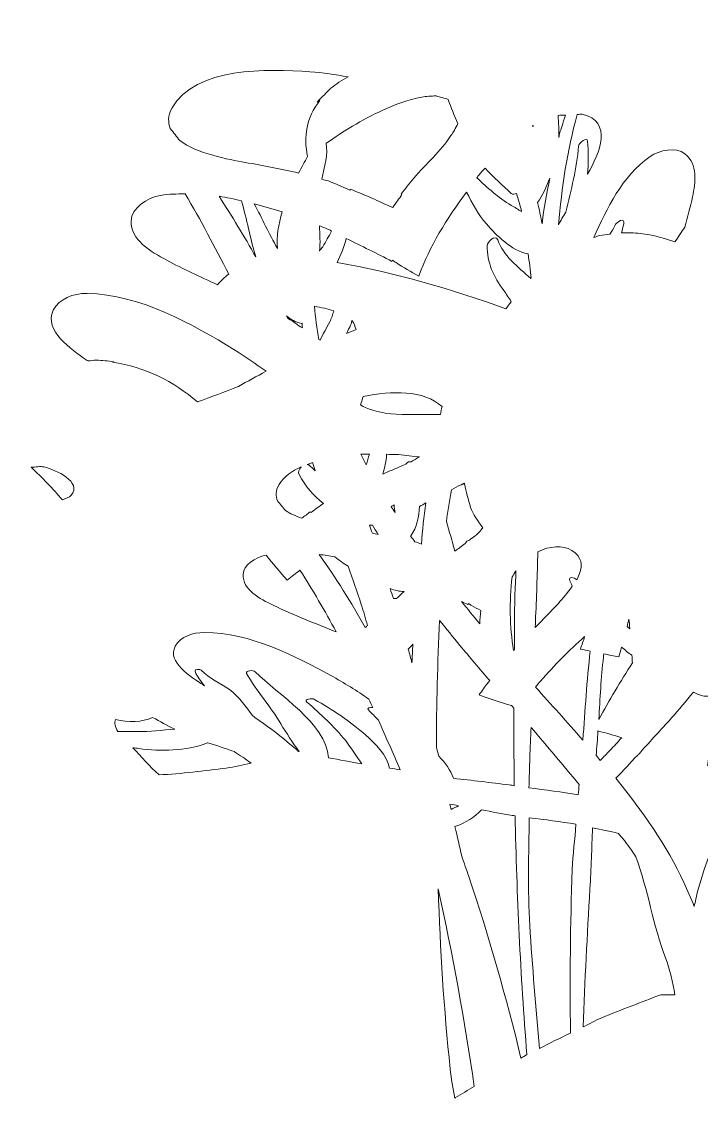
# Model space of a CAD drawing. Extents: x -2 to 9008, y -1000 to 0.
# Drawn here: x 1745.66 to 1768.71, y -716.42 to -679.17 of the extents above; entities that cross this region are included whole.
import ezdxf

# ---------------------------------------------------------------- set-up
doc = ezdxf.new("R2010")
doc.units = 0
doc.header["$MEASUREMENT"] = 0
doc.layers.add('Layer 1', color=7, linetype='Continuous')

# ---------------------------------------------------------------- blocks, each defined once
blk = doc.blocks.new('block 7')
at = {"layer": 'Layer 1', "lineweight": 0}
for points, knots in [([(1144.958, 0), (1144.958, 0), (1144.958, -387.67), (1144.958, -387.67), (1144.958, -387.67), (1144.958, -389.9), (1144.958, -389.9), (1144.958, -389.9), (1144.958, -402.58), (1144.958, -402.58), (1144.958, -402.58), (1144.958, -409.55), (1144.958, -409.55), (1144.958, -409.55), (1144.958, -416.56), (1144.958, -416.56), (1144.958, -416.56), (1144.958, -422.52), (1144.958, -422.52), (1144.958, -422.52), (1144.958, -455.49), (1144.958, -455.49), (1144.958, -455.49), (1144.958, -470.32), (1144.958, -470.32), (1144.958, -470.32), (1144.958, -475.2), (1144.958, -475.2), (1144.678, -475.57), (1144.208, -475.88), (1143.438, -475.88), (1142.388, -475.88), (1143.608, -476.45), (1144.958, -476.67), (1144.958, -476.67), (1144.958, -485.16), (1144.958, -485.16), (1144.958, -485.16), (1144.958, -492.24), (1144.958, -492.24), (1144.958, -492.24), (1144.958, -500.31), (1144.958, -500.31), (1144.958, -500.31), (1144.958, -518.7), (1144.958, -518.7), (1144.958, -518.7), (1144.958, -531.82), (1144.958, -531.82), (1144.958, -531.82), (1144.958, -558.91), (1144.958, -558.91), (1144.958, -558.91), (1144.958, -597.92), (1144.958, -597.92), (1144.958, -597.92), (1144.958, -624.27), (1144.958, -624.27), (1144.958, -624.27), (1144.958, -625.85), (1144.958, -625.85), (1144.958, -625.85), (1144.958, -634.75), (1144.958, -634.75), (1144.958, -634.75), (1144.958, -703.41), (1144.958, -703.41), (1144.958, -703.41), (1144.958, -1000), (1144.958, -1000), (1144.958, -1000), (2144.958, -1000), (2144.958, -1000), (2144.958, -1000), (2144.958, -576.68), (2144.958, -576.68), (2144.958, -576.68), (2144.958, 0), (2144.958, 0), (2144.958, 0), (1144.958, 0), (1144.958, 0)], [0, 0, 0, 0, 1, 1, 1, 2, 2, 2, 3, 3, 3, 4, 4, 4, 5, 5, 5, 6, 6, 6, 7, 7, 7, 8, 8, 8, 9, 9, 9, 10, 10, 10, 11, 11, 11, 12, 12, 12, 13, 13, 13, 14, 14, 14, 15, 15, 15, 16, 16, 16, 17, 17, 17, 18, 18, 18, 19, 19, 19, 20, 20, 20, 21, 21, 21, 22, 22, 22, 23, 23, 23, 24, 24, 24, 25, 25, 25, 26, 26, 26, 27, 27, 27, 27]), ([(1756.148, -681.42), (1756.058, -681.49), (1755.998, -681.57), (1755.928, -681.64), (1755.848, -681.73), (1755.748, -681.8), (1755.678, -681.89), (1755.708, -681.87), (1755.748, -681.86), (1755.768, -681.84), (1755.318, -682.42), (1755.208, -683.07), (1755.358, -683.74), (1755.258, -683.92), (1755.158, -684.1), (1755.048, -684.3), (1754.458, -684.16), (1753.868, -684.05), (1753.238, -683.94), (1752.678, -683.84), (1751.598, -683.64), (1751.018, -683.2), (1750.908, -683.06), (1750.808, -682.93), (1750.698, -682.79), (1750.618, -682.59), (1750.608, -682.36), (1750.758, -682.09), (1751.538, -680.69), (1754.008, -680.76), (1755.438, -680.86), (1755.878, -680.89), (1756.298, -680.97), (1756.728, -681.03), (1756.518, -681.15), (1756.308, -681.28), (1756.148, -681.42)], [0, 0, 0, 0, 1, 1, 1, 2, 2, 2, 3, 3, 3, 4, 4, 4, 5, 5, 5, 6, 6, 6, 7, 7, 7, 8, 8, 8, 9, 9, 9, 10, 10, 10, 11, 11, 11, 12, 12, 12, 12]), ([(1760.218, -683.03), (1759.878, -683.56), (1759.378, -683.99), (1758.958, -684.47), (1758.808, -684.65), (1758.668, -684.83), (1758.528, -685.02), (1758.538, -685.02), (1758.548, -685.03), (1758.558, -685.03), (1758.458, -685.17), (1758.348, -685.32), (1758.248, -685.47), (1757.768, -685.26), (1757.298, -685.04), (1756.818, -684.85), (1756.808, -684.86), (1756.798, -684.87), (1756.788, -684.88), (1756.548, -684.78), (1756.318, -684.66), (1756.068, -684.57), (1755.988, -684.55), (1755.918, -684.54), (1755.838, -684.51), (1755.938, -684.09), (1756.048, -683.65), (1755.988, -683.29), (1756.278, -683.08), (1756.588, -682.89), (1756.878, -682.71), (1757.208, -682.51), (1757.548, -682.33), (1757.908, -682.17), (1758.328, -681.97), (1758.768, -681.81), (1759.228, -681.72), (1759.378, -681.69), (1759.548, -681.69), (1759.718, -681.68), (1759.848, -681.73), (1759.998, -681.75), (1760.128, -681.8), (1760.218, -682.08), (1760.338, -682.35), (1760.458, -682.62), (1760.378, -682.77), (1760.298, -682.93), (1760.218, -683.03)], [0, 0, 0, 0, 1, 1, 1, 2, 2, 2, 3, 3, 3, 4, 4, 4, 5, 5, 5, 6, 6, 6, 7, 7, 7, 8, 8, 8, 9, 9, 9, 10, 10, 10, 11, 11, 11, 12, 12, 12, 13, 13, 13, 14, 14, 14, 15, 15, 15, 16, 16, 16, 16]), ([(1763.918, -682.92), (1763.898, -682.98), (1763.898, -683.03), (1763.878, -683.09), (1763.898, -682.84), (1763.868, -682.59), (1763.858, -682.35), (1763.938, -682.33), (1764.028, -682.34), (1764.108, -682.33), (1764.018, -682.61), (1763.948, -682.83), (1763.918, -682.92)], [0, 0, 0, 0, 1, 1, 1, 2, 2, 2, 3, 3, 3, 4, 4, 4, 4]), ([(1764.858, -684.34), (1764.878, -683.96), (1764.898, -683.58), (1764.858, -683.22), (1764.848, -683.04), (1764.558, -683.29), (1764.548, -683.39), (1764.498, -684.13), (1764.298, -684.88), (1764.118, -685.63), (1764.028, -685.77), (1763.948, -685.92), (1763.868, -686.06), (1763.988, -684.8), (1764.158, -683.54), (1764.508, -682.31), (1764.568, -682.32), (1764.618, -682.29), (1764.678, -682.3), (1765.718, -682.55), (1765.278, -683.61), (1764.858, -684.34)], [0, 0, 0, 0, 1, 1, 1, 2, 2, 2, 3, 3, 3, 4, 4, 4, 5, 5, 5, 6, 6, 6, 7, 7, 7, 7]), ([(1762.988, -682.7), (1762.998, -682.69), (1763.008, -682.69), (1763.008, -682.69), (1763.008, -682.69), (1763.008, -682.72), (1763.008, -682.72), (1763.008, -682.72), (1762.998, -682.71), (1762.988, -682.7)], [0, 0, 0, 0, 1, 1, 1, 2, 2, 2, 3, 3, 3, 3]), ([(1768.418, -685.11), (1768.348, -685.45), (1768.248, -685.79), (1768.158, -686.14), (1768.038, -686.3), (1767.938, -686.47), (1767.818, -686.64), (1767.538, -686.54), (1767.248, -686.46), (1766.968, -686.4), (1766.858, -686.38), (1766.748, -686.36), (1766.638, -686.35), (1766.428, -686.33), (1766.218, -686.32), (1766.008, -686.33), (1766.028, -686.24), (1766.068, -686.13), (1766.088, -686.03), (1766.138, -685.78), (1765.838, -685.95), (1765.778, -686.09), (1765.738, -686.19), (1765.668, -686.28), (1765.618, -686.38), (1765.508, -686.4), (1765.388, -686.39), (1765.268, -686.42), (1765.198, -686.44), (1765.138, -686.47), (1765.068, -686.49), (1765.518, -685.5), (1766.018, -684.42), (1766.978, -683.74), (1767.298, -683.52), (1767.838, -683.4), (1768.158, -683.65), (1768.618, -684), (1768.518, -684.62), (1768.418, -685.11)], [0, 0, 0, 0, 1, 1, 1, 2, 2, 2, 3, 3, 3, 4, 4, 4, 5, 5, 5, 6, 6, 6, 7, 7, 7, 8, 8, 8, 9, 9, 9, 10, 10, 10, 11, 11, 11, 12, 12, 12, 13, 13, 13, 13]), ([(1761.098, -684.46), (1761.128, -684.43), (1761.148, -684.39), (1761.178, -684.36), (1761.228, -684.29), (1761.308, -684.2), (1761.378, -684.13), (1761.658, -684.44), (1761.978, -684.73), (1762.268, -684.99), (1762.318, -685.04), (1762.388, -685.01), (1762.448, -684.99), (1762.508, -685.2), (1762.578, -685.4), (1762.618, -685.61), (1762.498, -685.54), (1762.388, -685.46), (1762.268, -685.4), (1761.818, -685.13), (1761.468, -684.8), (1761.098, -684.46)], [0, 0, 0, 0, 1, 1, 1, 2, 2, 2, 3, 3, 3, 4, 4, 4, 5, 5, 5, 6, 6, 6, 7, 7, 7, 7]), ([(1763.158, -685.3), (1763.338, -685.05), (1763.468, -684.76), (1763.578, -684.47), (1763.478, -684.99), (1763.368, -685.5), (1763.318, -686.02), (1763.258, -685.78), (1763.228, -685.53), (1763.158, -685.3)], [0, 0, 0, 0, 1, 1, 1, 2, 2, 2, 3, 3, 3, 3]), ([(1761.428, -686.03), (1761.778, -686.42), (1762.258, -686.93), (1762.838, -687.04), (1762.878, -687.32), (1762.918, -687.59), (1762.938, -687.87), (1762.938, -687.87), (1762.928, -687.87), (1762.928, -687.88), (1762.488, -687.48), (1761.998, -687.11), (1761.808, -686.57), (1761.728, -686.37), (1761.448, -686.65), (1761.448, -686.77), (1761.448, -687.33), (1761.668, -687.84), (1762.018, -688.29), (1762.098, -688.41), (1762.188, -688.54), (1762.268, -688.67), (1762.208, -688.75), (1762.148, -688.83), (1762.088, -688.91), (1760.248, -688.24), (1758.328, -687.68), (1756.358, -687.34), (1756.498, -687.07), (1756.598, -686.8), (1756.668, -686.52), (1757.188, -686.78), (1757.708, -687.03), (1758.218, -687.3), (1758.218, -687.29), (1758.228, -687.27), (1758.238, -687.26), (1758.278, -687.28), (1758.318, -687.32), (1758.358, -687.34), (1758.608, -687.5), (1758.868, -687.65), (1759.128, -687.8), (1759.498, -686.79), (1760.078, -685.85), (1760.748, -684.95), (1760.958, -685.32), (1761.128, -685.71), (1761.428, -686.03)], [0, 0, 0, 0, 1, 1, 1, 2, 2, 2, 3, 3, 3, 4, 4, 4, 5, 5, 5, 6, 6, 6, 7, 7, 7, 8, 8, 8, 9, 9, 9, 10, 10, 10, 11, 11, 11, 12, 12, 12, 13, 13, 13, 14, 14, 14, 15, 15, 15, 16, 16, 16, 16]), ([(1751.198, -685.01), (1751.738, -685.89), (1752.208, -686.82), (1752.678, -687.73), (1752.548, -687.84), (1752.408, -687.95), (1752.298, -688.09), (1751.708, -687.82), (1751.128, -687.56), (1750.578, -687.26), (1750.028, -686.96), (1749.348, -686.57), (1749.368, -685.93), (1749.378, -685.48), (1749.908, -685.14), (1750.368, -685.06), (1750.648, -685.01), (1750.918, -685.01), (1751.198, -685.01)], [0, 0, 0, 0, 1, 1, 1, 2, 2, 2, 3, 3, 3, 4, 4, 4, 5, 5, 5, 6, 6, 6, 6]), ([(1753.598, -687.15), (1753.208, -686.45), (1752.788, -685.77), (1752.358, -685.09), (1752.608, -685.13), (1752.858, -685.18), (1753.108, -685.24), (1753.298, -685.87), (1753.408, -686.52), (1753.598, -687.15)], [0, 0, 0, 0, 1, 1, 1, 2, 2, 2, 3, 3, 3, 3]), ([(1753.548, -685.35), (1753.868, -685.44), (1754.188, -685.53), (1754.498, -685.62), (1754.368, -686.04), (1754.288, -686.46), (1754.338, -686.86), (1754.038, -686.37), (1753.818, -685.84), (1753.548, -685.35)], [0, 0, 0, 0, 1, 1, 1, 2, 2, 2, 3, 3, 3, 3]), ([(1755.758, -686.09), (1755.878, -686.14), (1755.998, -686.19), (1756.118, -686.24), (1756.128, -686.25), (1756.148, -686.26), (1756.168, -686.27), (1756.068, -686.45), (1755.978, -686.63), (1755.868, -686.8), (1755.828, -686.85), (1755.798, -686.9), (1755.758, -686.95), (1755.798, -686.67), (1755.768, -686.38), (1755.758, -686.09)], [0, 0, 0, 0, 1, 1, 1, 2, 2, 2, 3, 3, 3, 4, 4, 4, 5, 5, 5, 5]), ([(1748.188, -690.65), (1748.088, -690.65), (1747.998, -690.68), (1747.908, -690.68), (1747.888, -690.67), (1747.858, -690.65), (1747.838, -690.64), (1747.358, -690.29), (1746.388, -689.64), (1746.728, -688.96), (1746.938, -688.56), (1747.398, -688.38), (1747.878, -688.39), (1749.668, -688.41), (1751.468, -689.45), (1752.858, -690.29), (1753.228, -690.52), (1753.588, -690.78), (1753.948, -691.03), (1753.628, -691.2), (1753.318, -691.37), (1753.008, -691.55), (1752.538, -691.72), (1752.078, -691.91), (1751.618, -692.07), (1750.818, -691.38), (1749.848, -690.88), (1748.738, -690.72), (1748.758, -690.72), (1748.768, -690.71), (1748.778, -690.71), (1748.588, -690.68), (1748.388, -690.66), (1748.188, -690.65)], [0, 0, 0, 0, 1, 1, 1, 2, 2, 2, 3, 3, 3, 4, 4, 4, 5, 5, 5, 6, 6, 6, 7, 7, 7, 8, 8, 8, 9, 9, 9, 10, 10, 10, 11, 11, 11, 11]), ([(1756.248, -688.98), (1756.208, -689.1), (1756.168, -689.23), (1756.108, -689.35), (1755.998, -689.56), (1755.888, -689.77), (1755.778, -689.97), (1755.768, -689.96), (1755.748, -689.96), (1755.738, -689.95), (1755.668, -689.58), (1755.628, -689.2), (1755.588, -688.82), (1755.808, -688.87), (1756.048, -688.9), (1756.248, -688.98)], [0, 0, 0, 0, 1, 1, 1, 2, 2, 2, 3, 3, 3, 4, 4, 4, 5, 5, 5, 5]), ([(1754.638, -689.15), (1754.788, -689.27), (1754.948, -689.36), (1755.148, -689.41), (1755.148, -689.41), (1755.158, -689.4), (1755.168, -689.4), (1755.168, -689.46), (1755.168, -689.51), (1755.178, -689.56), (1755.018, -689.46), (1754.878, -689.34), (1754.708, -689.25), (1754.708, -689.25), (1754.678, -689.22), (1754.678, -689.22), (1754.668, -689.2), (1754.658, -689.18), (1754.638, -689.15)], [0, 0, 0, 0, 1, 1, 1, 2, 2, 2, 3, 3, 3, 4, 4, 4, 5, 5, 5, 6, 6, 6, 6]), ([(1756.678, -689.75), (1756.708, -689.65), (1756.788, -689.56), (1756.818, -689.46), (1756.838, -689.41), (1756.848, -689.36), (1756.858, -689.31), (1756.948, -689.39), (1756.958, -689.51), (1757.008, -689.61), (1756.898, -689.66), (1756.788, -689.7), (1756.678, -689.75)], [0, 0, 0, 0, 1, 1, 1, 2, 2, 2, 3, 3, 3, 4, 4, 4, 4]), ([(1757.988, -692.45), (1757.738, -692.41), (1757.398, -692.32), (1757.148, -692.17), (1757.158, -692.15), (1757.168, -692.12), (1757.178, -692.1), (1757.208, -692.03), (1757.218, -691.96), (1757.238, -691.89), (1758.228, -691.69), (1759.288, -691.66), (1759.918, -692.23), (1759.898, -692.32), (1759.888, -692.41), (1759.868, -692.5), (1759.868, -692.5), (1759.518, -692.5), (1759.518, -692.5), (1758.998, -692.5), (1758.488, -692.52), (1757.988, -692.45)], [0, 0, 0, 0, 1, 1, 1, 2, 2, 2, 3, 3, 3, 4, 4, 4, 5, 5, 5, 6, 6, 6, 7, 7, 7, 7]), ([(1757.348, -694.21), (1757.288, -694.09), (1757.218, -693.97), (1757.158, -693.85), (1757.258, -693.85), (1757.358, -693.84), (1757.458, -693.84), (1757.408, -693.96), (1757.398, -694.09), (1757.348, -694.21)], [0, 0, 0, 0, 1, 1, 1, 2, 2, 2, 3, 3, 3, 3]), ([(1758.298, -694.35), (1758.168, -694.41), (1758.038, -694.46), (1757.908, -694.52), (1757.968, -694.3), (1758.028, -694.07), (1758.038, -693.87), (1758.038, -693.87), (1758.038, -693.86), (1758.038, -693.85), (1758.168, -693.86), (1758.328, -693.86), (1758.438, -693.86), (1758.688, -693.87), (1758.918, -693.92), (1759.158, -693.94), (1759.048, -694), (1758.968, -694.05), (1758.868, -694.1), (1758.798, -694.1), (1758.758, -694.1), (1758.688, -694.18), (1758.548, -694.24), (1758.398, -694.31), (1758.298, -694.35)], [0, 0, 0, 0, 1, 1, 1, 2, 2, 2, 3, 3, 3, 4, 4, 4, 5, 5, 5, 6, 6, 6, 7, 7, 7, 8, 8, 8, 8]), ([(1747.338, -695.24), (1747.268, -695.32), (1747.128, -695.34), (1747.038, -695.4), (1746.708, -695.01), (1746.348, -694.64), (1745.978, -694.29), (1746.128, -694.29), (1746.278, -694.24), (1746.418, -694.28), (1746.808, -694.37), (1747.718, -694.79), (1747.338, -695.24)], [0, 0, 0, 0, 1, 1, 1, 2, 2, 2, 3, 3, 3, 4, 4, 4, 4]), ([(1754.388, -694.87), (1754.558, -694.6), (1754.828, -694.42), (1755.138, -694.28), (1755.068, -694.36), (1755.028, -694.47), (1755.068, -694.53), (1755.278, -694.94), (1755.548, -695.24), (1755.898, -695.52), (1755.748, -695.61), (1755.618, -695.72), (1755.478, -695.82), (1755.468, -695.81), (1755.458, -695.81), (1755.448, -695.8), (1755.348, -695.87), (1755.258, -695.95), (1755.158, -696.02), (1754.948, -695.94), (1754.758, -695.86), (1754.608, -695.76), (1754.518, -695.65), (1754.428, -695.54), (1754.338, -695.43), (1754.268, -695.27), (1754.258, -695.09), (1754.388, -694.87)], [0, 0, 0, 0, 1, 1, 1, 2, 2, 2, 3, 3, 3, 4, 4, 4, 5, 5, 5, 6, 6, 6, 7, 7, 7, 8, 8, 8, 9, 9, 9, 9]), ([(1755.618, -694.41), (1755.548, -694.34), (1755.468, -694.29), (1755.398, -694.21), (1755.378, -694.2), (1755.358, -694.2), (1755.338, -694.2), (1755.398, -694.17), (1755.458, -694.15), (1755.528, -694.13), (1755.558, -694.22), (1755.588, -694.31), (1755.618, -694.41)], [0, 0, 0, 0, 1, 1, 1, 2, 2, 2, 3, 3, 3, 4, 4, 4, 4]), ([(1760.678, -694.85), (1760.738, -695.12), (1760.808, -695.38), (1760.888, -695.65), (1760.958, -695.89), (1761.138, -696.12), (1761.308, -696.35), (1761.218, -696.44), (1761.138, -696.54), (1761.038, -696.62), (1760.988, -696.67), (1760.918, -696.71), (1760.848, -696.76), (1760.778, -696.78), (1760.748, -696.8), (1760.698, -696.88), (1760.588, -696.97), (1760.468, -697.05), (1760.358, -697.14), (1760.268, -696.8), (1760.158, -696.46), (1760.068, -696.13), (1760.098, -695.77), (1760.188, -695.41), (1760.238, -695.05), (1760.348, -694.99), (1760.448, -694.93), (1760.568, -694.88), (1760.568, -694.88), (1760.578, -694.88), (1760.578, -694.88), (1760.598, -694.87), (1760.608, -694.86), (1760.628, -694.86), (1760.638, -694.85), (1760.658, -694.84), (1760.678, -694.83), (1760.678, -694.84), (1760.678, -694.84), (1760.678, -694.84), (1760.658, -694.85), (1760.648, -694.86), (1760.628, -694.86), (1760.638, -694.86), (1760.658, -694.85), (1760.678, -694.85)], [0, 0, 0, 0, 1, 1, 1, 2, 2, 2, 3, 3, 3, 4, 4, 4, 5, 5, 5, 6, 6, 6, 7, 7, 7, 8, 8, 8, 9, 9, 9, 10, 10, 10, 11, 11, 11, 12, 12, 12, 13, 13, 13, 14, 14, 14, 15, 15, 15, 15]), ([(1758.188, -695.63), (1758.228, -695.61), (1758.258, -695.59), (1758.298, -695.57), (1758.288, -695.66), (1758.318, -695.74), (1758.328, -695.83), (1758.278, -695.76), (1758.238, -695.69), (1758.188, -695.63)], [0, 0, 0, 0, 1, 1, 1, 2, 2, 2, 3, 3, 3, 3]), ([(1758.848, -696.62), (1758.848, -696.62), (1758.858, -696.62), (1758.858, -696.62), (1759.068, -696.32), (1759.138, -695.97), (1759.158, -695.62), (1759.228, -695.58), (1759.298, -695.54), (1759.368, -695.5), (1759.298, -695.97), (1759.258, -696.43), (1759.218, -696.9), (1759.138, -696.87), (1759.068, -696.84), (1758.998, -696.82), (1758.948, -696.75), (1758.898, -696.69), (1758.848, -696.62)], [0, 0, 0, 0, 1, 1, 1, 2, 2, 2, 3, 3, 3, 4, 4, 4, 5, 5, 5, 6, 6, 6, 6]), ([(1757.558, -696.26), (1757.618, -696.36), (1757.688, -696.46), (1757.748, -696.57), (1757.688, -696.55), (1757.618, -696.54), (1757.558, -696.53), (1757.518, -696.43), (1757.488, -696.34), (1757.458, -696.25), (1757.488, -696.25), (1757.528, -696.26), (1757.558, -696.26)], [0, 0, 0, 0, 1, 1, 1, 2, 2, 2, 3, 3, 3, 4, 4, 4, 4]), ([(1754.668, -698.12), (1754.808, -698), (1754.958, -697.9), (1755.098, -697.78), (1755.528, -698.47), (1755.948, -699.16), (1756.328, -699.88), (1755.618, -699.59), (1754.878, -699.31), (1754.208, -698.98), (1753.728, -698.75), (1753.148, -698.45), (1753.168, -697.93), (1753.178, -697.6), (1753.578, -697.36), (1753.948, -697.27), (1754.178, -697.56), (1754.418, -697.85), (1754.668, -698.12)], [0, 0, 0, 0, 1, 1, 1, 2, 2, 2, 3, 3, 3, 4, 4, 4, 5, 5, 5, 6, 6, 6, 6]), ([(1757.178, -698.95), (1757.258, -699.18), (1757.318, -699.42), (1757.388, -699.66), (1757.368, -699.68), (1757.338, -699.71), (1757.308, -699.73), (1756.838, -698.88), (1756.318, -698.05), (1755.748, -697.25), (1755.928, -697.27), (1756.098, -697.29), (1756.278, -697.33), (1756.438, -697.45), (1756.588, -697.56), (1756.738, -697.65), (1756.878, -698.08), (1757.038, -698.52), (1757.178, -698.95)], [0, 0, 0, 0, 1, 1, 1, 2, 2, 2, 3, 3, 3, 4, 4, 4, 5, 5, 5, 6, 6, 6, 6]), ([(1763.168, -697.16), (1763.278, -697.12), (1763.378, -697.06), (1763.478, -697.04), (1763.878, -696.94), (1764.298, -696.99), (1764.528, -697.29), (1764.718, -697.53), (1764.648, -697.83), (1764.488, -698.11), (1764.408, -698.02), (1764.198, -697.98), (1764.258, -698.15), (1764.278, -698.21), (1764.318, -698.27), (1764.338, -698.33), (1764.178, -698.55), (1763.998, -698.76), (1763.868, -698.91), (1763.608, -699.19), (1763.348, -699.46), (1763.078, -699.73), (1763.088, -699.66), (1763.088, -699.59), (1763.088, -699.51), (1763.128, -698.73), (1763.148, -697.94), (1763.168, -697.16)], [0, 0, 0, 0, 1, 1, 1, 2, 2, 2, 3, 3, 3, 4, 4, 4, 5, 5, 5, 6, 6, 6, 7, 7, 7, 8, 8, 8, 9, 9, 9, 9]), ([(1762.298, -698.01), (1762.338, -697.95), (1762.378, -697.88), (1762.428, -697.81), (1762.418, -698.1), (1762.398, -698.39), (1762.388, -698.68), (1762.378, -699.28), (1762.378, -699.88), (1762.378, -700.48), (1762.368, -700.49), (1762.358, -700.5), (1762.348, -700.51), (1762.208, -699.69), (1762.198, -698.85), (1762.298, -698.01)], [0, 0, 0, 0, 1, 1, 1, 2, 2, 2, 3, 3, 3, 4, 4, 4, 5, 5, 5, 5]), ([(1758.368, -698.75), (1758.338, -698.75), (1758.298, -698.74), (1758.268, -698.74), (1758.228, -698.63), (1758.198, -698.52), (1758.158, -698.41), (1758.318, -698.46), (1758.468, -698.51), (1758.628, -698.51), (1758.528, -698.59), (1758.458, -698.68), (1758.368, -698.75)], [0, 0, 0, 0, 1, 1, 1, 2, 2, 2, 3, 3, 3, 4, 4, 4, 4]), ([(1761.238, -699.15), (1761.228, -699.3), (1761.198, -699.45), (1761.198, -699.6), (1760.988, -699.36), (1760.788, -699.1), (1760.578, -698.85), (1760.648, -698.89), (1760.728, -698.92), (1760.798, -698.95), (1760.808, -698.94), (1760.808, -698.93), (1760.818, -698.92), (1760.858, -698.94), (1760.888, -698.97), (1760.918, -698.98), (1761.028, -699.04), (1761.128, -699.1), (1761.238, -699.15)], [0, 0, 0, 0, 1, 1, 1, 2, 2, 2, 3, 3, 3, 4, 4, 4, 5, 5, 5, 6, 6, 6, 6]), ([(1760.528, -700.34), (1760.858, -700.74), (1761.198, -701.14), (1761.538, -701.53), (1761.518, -701.56), (1761.488, -701.59), (1761.458, -701.63), (1761.388, -701.73), (1761.278, -701.87), (1761.178, -702.02), (1761.538, -702.15), (1761.908, -702.27), (1762.278, -702.38), (1762.308, -702.41), (1762.328, -702.44), (1762.358, -702.47), (1762.358, -703.34), (1762.358, -704.22), (1762.368, -705.1), (1762.318, -705.09), (1762.258, -705.08), (1762.198, -705.07), (1761.578, -705), (1760.938, -704.92), (1760.308, -704.85), (1760.198, -704.57), (1760.038, -704.32), (1759.808, -704.1), (1759.788, -703.99), (1759.748, -703.89), (1759.728, -703.79), (1759.728, -702.36), (1759.768, -700.92), (1759.838, -699.49), (1760.068, -699.77), (1760.288, -700.06), (1760.528, -700.34)], [0, 0, 0, 0, 1, 1, 1, 2, 2, 2, 3, 3, 3, 4, 4, 4, 5, 5, 5, 6, 6, 6, 7, 7, 7, 8, 8, 8, 9, 9, 9, 10, 10, 10, 11, 11, 11, 12, 12, 12, 12]), ([(1766.198, -699.7), (1766.218, -699.62), (1766.238, -699.53), (1766.258, -699.45), (1766.278, -699.56), (1766.278, -699.66), (1766.288, -699.77), (1766.258, -699.75), (1766.228, -699.72), (1766.198, -699.7)], [0, 0, 0, 0, 1, 1, 1, 2, 2, 2, 3, 3, 3, 3]), ([(1755.328, -702.26), (1755.808, -702.66), (1756.248, -703.09), (1756.638, -703.56), (1756.838, -703.82), (1757.008, -704.1), (1757.198, -704.36), (1756.818, -704.29), (1756.438, -704.22), (1756.068, -704.15), (1755.968, -702.96), (1754.358, -702.02), (1753.578, -701.23), (1753.528, -701.17), (1753.228, -701.18), (1753.288, -701.29), (1753.618, -701.88), (1754.098, -702.41), (1754.448, -703), (1754.638, -703.32), (1754.848, -703.63), (1755.068, -703.94), (1755.048, -703.94), (1755.038, -703.94), (1755.018, -703.93), (1755.028, -703.93), (1755.038, -703.93), (1755.038, -703.92), (1754.908, -703.81), (1754.778, -703.7), (1754.678, -703.62), (1754.328, -703.33), (1753.958, -703.05), (1753.568, -702.78), (1753.548, -702.76), (1753.518, -702.75), (1753.498, -702.73), (1753.258, -702.43), (1753.058, -702.11), (1752.738, -701.86), (1752.418, -701.63), (1752.018, -701.46), (1751.748, -701.18), (1751.708, -701.14), (1751.508, -701.13), (1751.538, -701.22), (1751.608, -701.4), (1751.738, -701.55), (1751.858, -701.71), (1751.848, -701.7), (1751.828, -701.69), (1751.818, -701.68), (1751.398, -701.41), (1750.568, -700.9), (1750.868, -700.36), (1751.048, -700.04), (1751.448, -699.9), (1751.858, -699.9), (1753.408, -699.9), (1754.958, -700.71), (1756.148, -701.36), (1756.598, -701.61), (1757.028, -701.88), (1757.438, -702.16), (1757.488, -702.26), (1757.528, -702.35), (1757.568, -702.45), (1757.478, -702.44), (1757.348, -702.46), (1757.418, -702.53), (1757.538, -702.64), (1757.638, -702.76), (1757.758, -702.87), (1757.998, -703.44), (1758.268, -703.99), (1758.498, -704.56), (1758.378, -704.54), (1758.258, -704.52), (1758.138, -704.5), (1758.068, -704.09), (1757.618, -703.64), (1757.328, -703.38), (1756.788, -702.92), (1756.218, -702.52), (1755.588, -702.17), (1755.518, -702.12), (1755.218, -702.16), (1755.328, -702.26)], [0, 0, 0, 0, 1, 1, 1, 2, 2, 2, 3, 3, 3, 4, 4, 4, 5, 5, 5, 6, 6, 6, 7, 7, 7, 8, 8, 8, 9, 9, 9, 10, 10, 10, 11, 11, 11, 12, 12, 12, 13, 13, 13, 14, 14, 14, 15, 15, 15, 16, 16, 16, 17, 17, 17, 18, 18, 18, 19, 19, 19, 20, 20, 20, 21, 21, 21, 22, 22, 22, 23, 23, 23, 24, 24, 24, 25, 25, 25, 26, 26, 26, 27, 27, 27, 28, 28, 28, 29, 29, 29, 29]), ([(1764.948, -700.53), (1764.828, -701.54), (1764.778, -702.54), (1764.698, -703.55), (1764.158, -702.94), (1763.618, -702.34), (1763.088, -701.75), (1763.148, -701.68), (1763.208, -701.61), (1763.258, -701.55), (1763.748, -701.01), (1764.218, -700.5), (1764.758, -700.04), (1764.718, -700.18), (1764.658, -700.32), (1764.618, -700.46), (1764.728, -700.49), (1764.838, -700.5), (1764.948, -700.53)], [0, 0, 0, 0, 1, 1, 1, 2, 2, 2, 3, 3, 3, 4, 4, 4, 5, 5, 5, 6, 6, 6, 6]), ([(1758.928, -700.3), (1758.918, -700.51), (1758.908, -700.72), (1758.898, -700.93), (1758.858, -700.78), (1758.818, -700.62), (1758.768, -700.47), (1758.818, -700.41), (1758.878, -700.36), (1758.928, -700.3)], [0, 0, 0, 0, 1, 1, 1, 2, 2, 2, 3, 3, 3, 3]), ([(1766.358, -700.67), (1766.368, -700.76), (1766.378, -700.85), (1766.378, -700.93), (1765.978, -701.56), (1765.588, -702.2), (1765.238, -702.85), (1765.288, -702.14), (1765.308, -701.44), (1765.398, -700.73), (1765.398, -700.69), (1765.398, -700.66), (1765.408, -700.62), (1765.578, -700.66), (1765.748, -700.7), (1765.918, -700.73), (1765.948, -700.62), (1765.988, -700.51), (1766.008, -700.4), (1766.128, -700.49), (1766.238, -700.59), (1766.358, -700.67)], [0, 0, 0, 0, 1, 1, 1, 2, 2, 2, 3, 3, 3, 4, 4, 4, 5, 5, 5, 6, 6, 6, 7, 7, 7, 7]), ([(1769.038, -702.05), (1769.228, -702.02), (1769.388, -702), (1769.568, -701.9), (1769.588, -701.9), (1769.608, -701.89), (1769.628, -701.88), (1769.558, -702.08), (1769.468, -702.28), (1769.388, -702.47), (1769.118, -703.07), (1769.018, -703.75), (1768.928, -704.41), (1769.378, -704.58), (1769.768, -704.77), (1770.168, -704.96), (1769.458, -706.24), (1768.858, -707.55), (1768.528, -708.95), (1768.508, -709.03), (1768.498, -709.12), (1768.478, -709.2), (1768.368, -708.93), (1768.248, -708.66), (1768.128, -708.39), (1767.538, -707.13), (1766.718, -705.96), (1765.818, -704.85), (1766.068, -704.59), (1766.308, -704.32), (1766.558, -704.06), (1766.588, -704.04), (1766.608, -704.02), (1766.638, -703.99), (1766.638, -703.98), (1766.638, -703.97), (1766.648, -703.96), (1766.998, -703.58), (1767.348, -703.19), (1767.698, -702.81), (1767.958, -702.52), (1768.198, -702.22), (1768.448, -701.93), (1768.628, -702.01), (1768.808, -702.1), (1769.038, -702.05)], [0, 0, 0, 0, 1, 1, 1, 2, 2, 2, 3, 3, 3, 4, 4, 4, 5, 5, 5, 6, 6, 6, 7, 7, 7, 8, 8, 8, 9, 9, 9, 10, 10, 10, 11, 11, 11, 12, 12, 12, 13, 13, 13, 14, 14, 14, 15, 15, 15, 15]), ([(1748.838, -702.85), (1749.278, -702.95), (1749.748, -702.96), (1750.098, -702.78), (1750.348, -702.92), (1750.588, -703.06), (1750.848, -703.18), (1750.428, -703.21), (1749.988, -703.28), (1749.598, -703.26), (1749.598, -703.26), (1748.918, -703.26), (1748.918, -703.26), (1748.818, -703.1), (1748.798, -702.96), (1748.838, -702.85)], [0, 0, 0, 0, 1, 1, 1, 2, 2, 2, 3, 3, 3, 4, 4, 4, 5, 5, 5, 5]), ([(1764.568, -705.06), (1764.568, -705.17), (1764.548, -705.29), (1764.538, -705.41), (1763.988, -705.32), (1763.428, -705.24), (1762.868, -705.17), (1762.888, -704.49), (1762.908, -703.81), (1762.938, -703.12), (1763.488, -703.76), (1764.028, -704.41), (1764.568, -705.06)], [0, 0, 0, 0, 1, 1, 1, 2, 2, 2, 3, 3, 3, 4, 4, 4, 4]), ([(1766.018, -703.47), (1765.888, -703.62), (1765.748, -703.76), (1765.618, -703.9), (1765.508, -704.01), (1765.398, -704.13), (1765.288, -704.24), (1765.248, -704.18), (1765.198, -704.13), (1765.148, -704.07), (1765.168, -703.8), (1765.198, -703.52), (1765.208, -703.24), (1765.478, -703.31), (1765.748, -703.39), (1766.018, -703.47)], [0, 0, 0, 0, 1, 1, 1, 2, 2, 2, 3, 3, 3, 4, 4, 4, 5, 5, 5, 5]), ([(1749.618, -703.84), (1750.398, -703.93), (1751.208, -703.94), (1751.958, -703.65), (1751.968, -703.65), (1751.958, -703.64), (1751.968, -703.64), (1752.268, -703.74), (1752.568, -703.84), (1752.868, -703.94), (1752.868, -703.94), (1752.878, -703.94), (1752.878, -703.95), (1753.058, -704.06), (1753.248, -704.2), (1753.438, -704.33), (1753.158, -704.39), (1752.878, -704.47), (1752.598, -704.5), (1751.858, -704.59), (1751.068, -704.7), (1750.318, -704.73), (1749.988, -704.45), (1749.718, -704.12), (1749.428, -703.81), (1749.488, -703.81), (1749.558, -703.83), (1749.618, -703.84)], [0, 0, 0, 0, 1, 1, 1, 2, 2, 2, 3, 3, 3, 4, 4, 4, 5, 5, 5, 6, 6, 6, 7, 7, 7, 8, 8, 8, 9, 9, 9, 9]), ([(1760.478, -705.78), (1760.398, -705.83), (1760.308, -705.86), (1760.228, -705.91), (1760.218, -705.85), (1760.198, -705.79), (1760.188, -705.73), (1760.278, -705.75), (1760.378, -705.76), (1760.478, -705.78)], [0, 0, 0, 0, 1, 1, 1, 2, 2, 2, 3, 3, 3, 3]), ([(1760.828, -708.18), (1760.748, -707.96), (1760.668, -707.72), (1760.588, -707.49), (1760.518, -707.16), (1760.438, -706.83), (1760.358, -706.49), (1760.718, -706.36), (1761.028, -706.17), (1761.258, -705.92), (1761.608, -705.98), (1761.958, -706.07), (1762.298, -706.11), (1762.338, -706.11), (1762.368, -706.12), (1762.398, -706.12), (1762.458, -708.83), (1762.578, -711.53), (1762.798, -714.23), (1762.728, -714.27), (1762.658, -714.31), (1762.598, -714.35), (1762.098, -712.28), (1761.508, -710.22), (1760.828, -708.18)], [0, 0, 0, 0, 1, 1, 1, 2, 2, 2, 3, 3, 3, 4, 4, 4, 5, 5, 5, 6, 6, 6, 7, 7, 7, 8, 8, 8, 8]), ([(1764.278, -713.5), (1763.928, -713.67), (1763.568, -713.83), (1763.228, -714.02), (1763.108, -712.63), (1762.978, -711.24), (1762.898, -709.85), (1762.828, -708.63), (1762.858, -707.41), (1762.878, -706.19), (1763.408, -706.25), (1763.938, -706.32), (1764.458, -706.41), (1764.438, -706.92), (1764.348, -707.43), (1764.338, -707.95), (1764.268, -709.8), (1764.258, -711.65), (1764.278, -713.5)], [0, 0, 0, 0, 1, 1, 1, 2, 2, 2, 3, 3, 3, 4, 4, 4, 5, 5, 5, 6, 6, 6, 6]), ([(1764.938, -708.6), (1764.978, -707.91), (1764.998, -707.22), (1765.028, -706.53), (1765.318, -706.58), (1765.618, -706.65), (1765.908, -706.72), (1765.978, -706.81), (1766.058, -706.9), (1766.138, -707), (1766.258, -707.17), (1766.388, -707.35), (1766.498, -707.52), (1766.908, -708.64), (1767.088, -709.85), (1767.498, -710.94), (1767.658, -711.35), (1767.748, -711.78), (1767.818, -712.2), (1767.658, -712.21), (1767.498, -712.2), (1767.338, -712.2), (1766.668, -712.46), (1765.998, -712.7), (1765.338, -712.98), (1765.118, -713.07), (1764.918, -713.19), (1764.708, -713.29), (1764.758, -711.73), (1764.848, -710.17), (1764.938, -708.6)], [0, 0, 0, 0, 1, 1, 1, 2, 2, 2, 3, 3, 3, 4, 4, 4, 5, 5, 5, 6, 6, 6, 7, 7, 7, 8, 8, 8, 9, 9, 9, 10, 10, 10, 10]), ([(1761.008, -715.31), (1760.798, -715.44), (1760.588, -715.56), (1760.378, -715.69), (1760.368, -715.7), (1760.358, -715.7), (1760.348, -715.71), (1760.298, -715.38), (1760.228, -715.05), (1760.198, -714.71), (1759.978, -712.69), (1759.858, -710.65), (1759.788, -708.6), (1760.278, -710.83), (1760.688, -713.06), (1761.008, -715.31)], [0, 0, 0, 0, 1, 1, 1, 2, 2, 2, 3, 3, 3, 4, 4, 4, 5, 5, 5, 5])]:
    blk.add_open_spline(points, degree=3, knots=knots, dxfattribs=at)

msp = doc.modelspace()

# ---------------------------------------------------------------- block references
at = {"layer": 'Layer 1'}
msp.add_blockref('block 7', (0, 0), dxfattribs=at)

doc.saveas('drawing.dxf')
